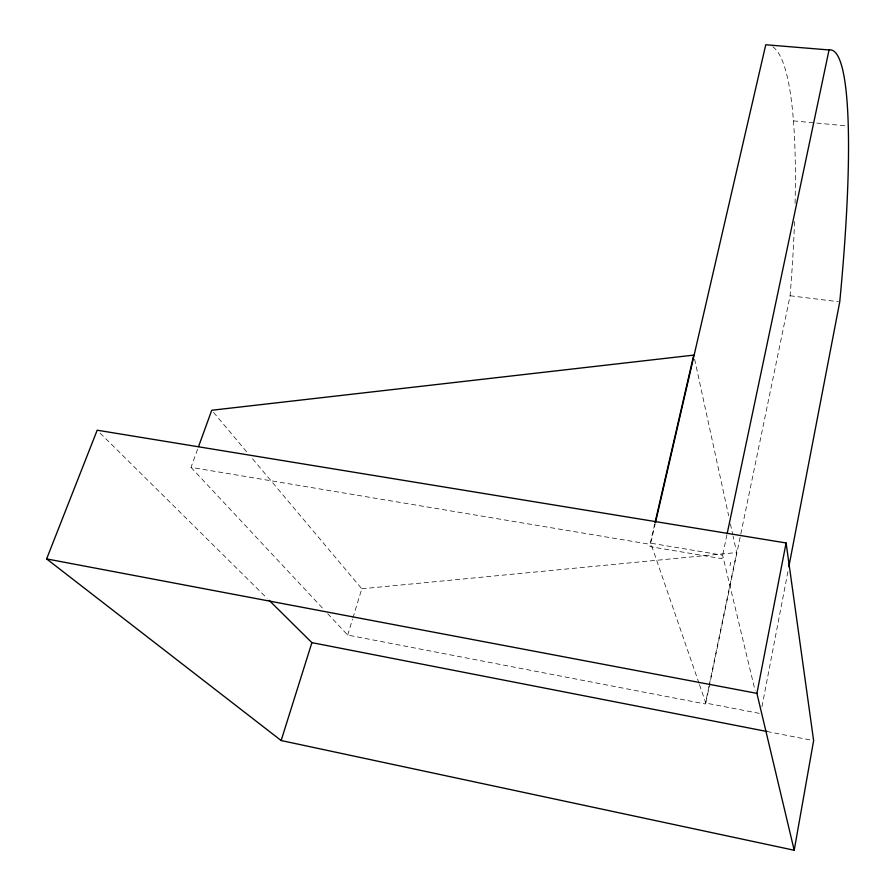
<?xml version="1.0" encoding="UTF-8"?>
<svg xmlns="http://www.w3.org/2000/svg" width="895" height="895" viewBox="0 0 895 895"><rect width="100%" height="100%" fill="white"/><g stroke="black" fill="none" stroke-linecap="round" stroke-linejoin="round"><path stroke-width="0.67" stroke-dasharray="4.47 3.36" d="M761.947 706.77L788.059 570.887M708.974 686.241L705.305 703.973L347.674 635.07L327.738 613.724M709.265 684.876L736.652 552.562L733.094 536.217M759.262 713.36L705.819 703.078L790.095 295.764A388.43 62.326 -81.7 0 0 794.547 221.512M729.973 565.83L730.689 562.362M726.941 534.729L721.896 558.681L649.938 546.599L655.129 524.112M654.748 523.899L650.038 544.317L191.015 467.358L197.605 449.189M347.674 635.07L352.518 619.195M352.921 617.874L361.804 588.776L251.271 457.289M361.804 588.776L736.652 552.562M793.429 120.881L846.737 125.904M790.095 295.764L838.358 301.704M767.015 731.506L812.257 740.344M100.173 433.158L267.157 598.386M191.015 467.358L323.934 609.652M213.536 412.394L247.68 453.015M698.995 683.254L650.732 543.175L722.623 555.213L755.111 690.616M699.442 684.574L705.819 703.078M694.621 359.197L728.653 515.788M730.432 523.967L732.804 534.852M772.777 46.753A388.43 62.326 -81.7 0 1 795.073 203.657"/><path stroke-width="1.34" d="M794.201 850.25L813.622 740.612L786.101 542.974L97.186 430.204L46.618 558.905L281.142 740.534L794.201 850.25L756.913 693.356L786.101 542.974M788.842 566.77L839.745 301.872A392.457 48.487 -81.7 0 0 829.038 49.952L765.762 44.75L655.442 522.747M727.221 533.364L829.038 49.952M655.062 522.546L693.726 355.114L211.735 410.257L198.545 446.594M281.142 740.534L311.896 642.644L269.149 600.355M46.618 558.905L756.913 693.356M311.896 642.644L767.015 731.506"/></g></svg>
